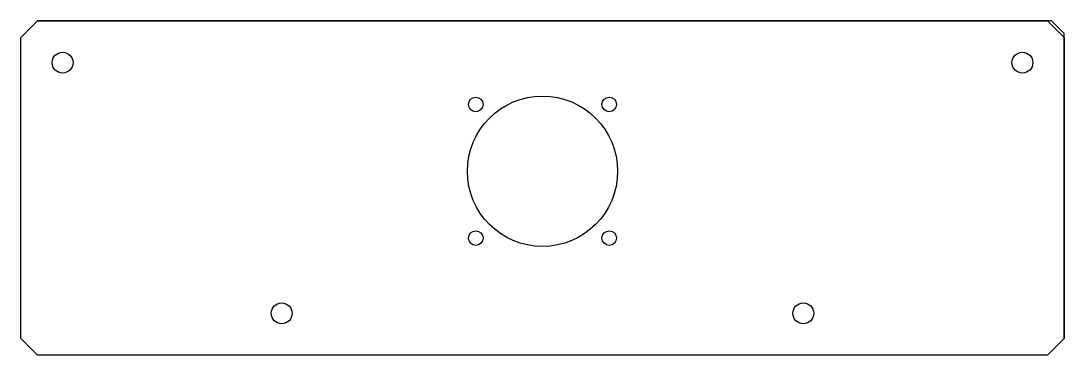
# Model space of a CAD drawing. Header units: millimetres. Extents: x 0 to 250, y -20 to 60.
import ezdxf

# ---------------------------------------------------------------- set-up
doc = ezdxf.new("R2010")
doc.units = ezdxf.units.MM
doc.layers.get('0').update_dxf_attribs({"linetype": 'CONTINUOUS'})

msp = doc.modelspace()

# ---------------------------------------------------------------- linework, layer by layer
for p, q in [((247, 60), (4, 60)), ((247, 60), (250, 57)), ((250, -16), (250, 57))]:
    msp.add_line(p, q)
msp.add_lwpolyline([(246, -20), (4, -20), (0, -16), (0, 56), (4, 60), (246, 60), (250, 56), (250, -16)], close=True)
for centre, radius in [((10, 50), 2.5), ((240, 50), 2.5), ((125, 24), 18), ((109, 40), 1.75), ((141, 40), 1.75), ((109, 8), 1.75), ((141, 8), 1.75), ((62.5, -10), 2.5), ((187.5, -10), 2.5)]:
    msp.add_circle(centre, radius)

doc.saveas('drawing.dxf')
